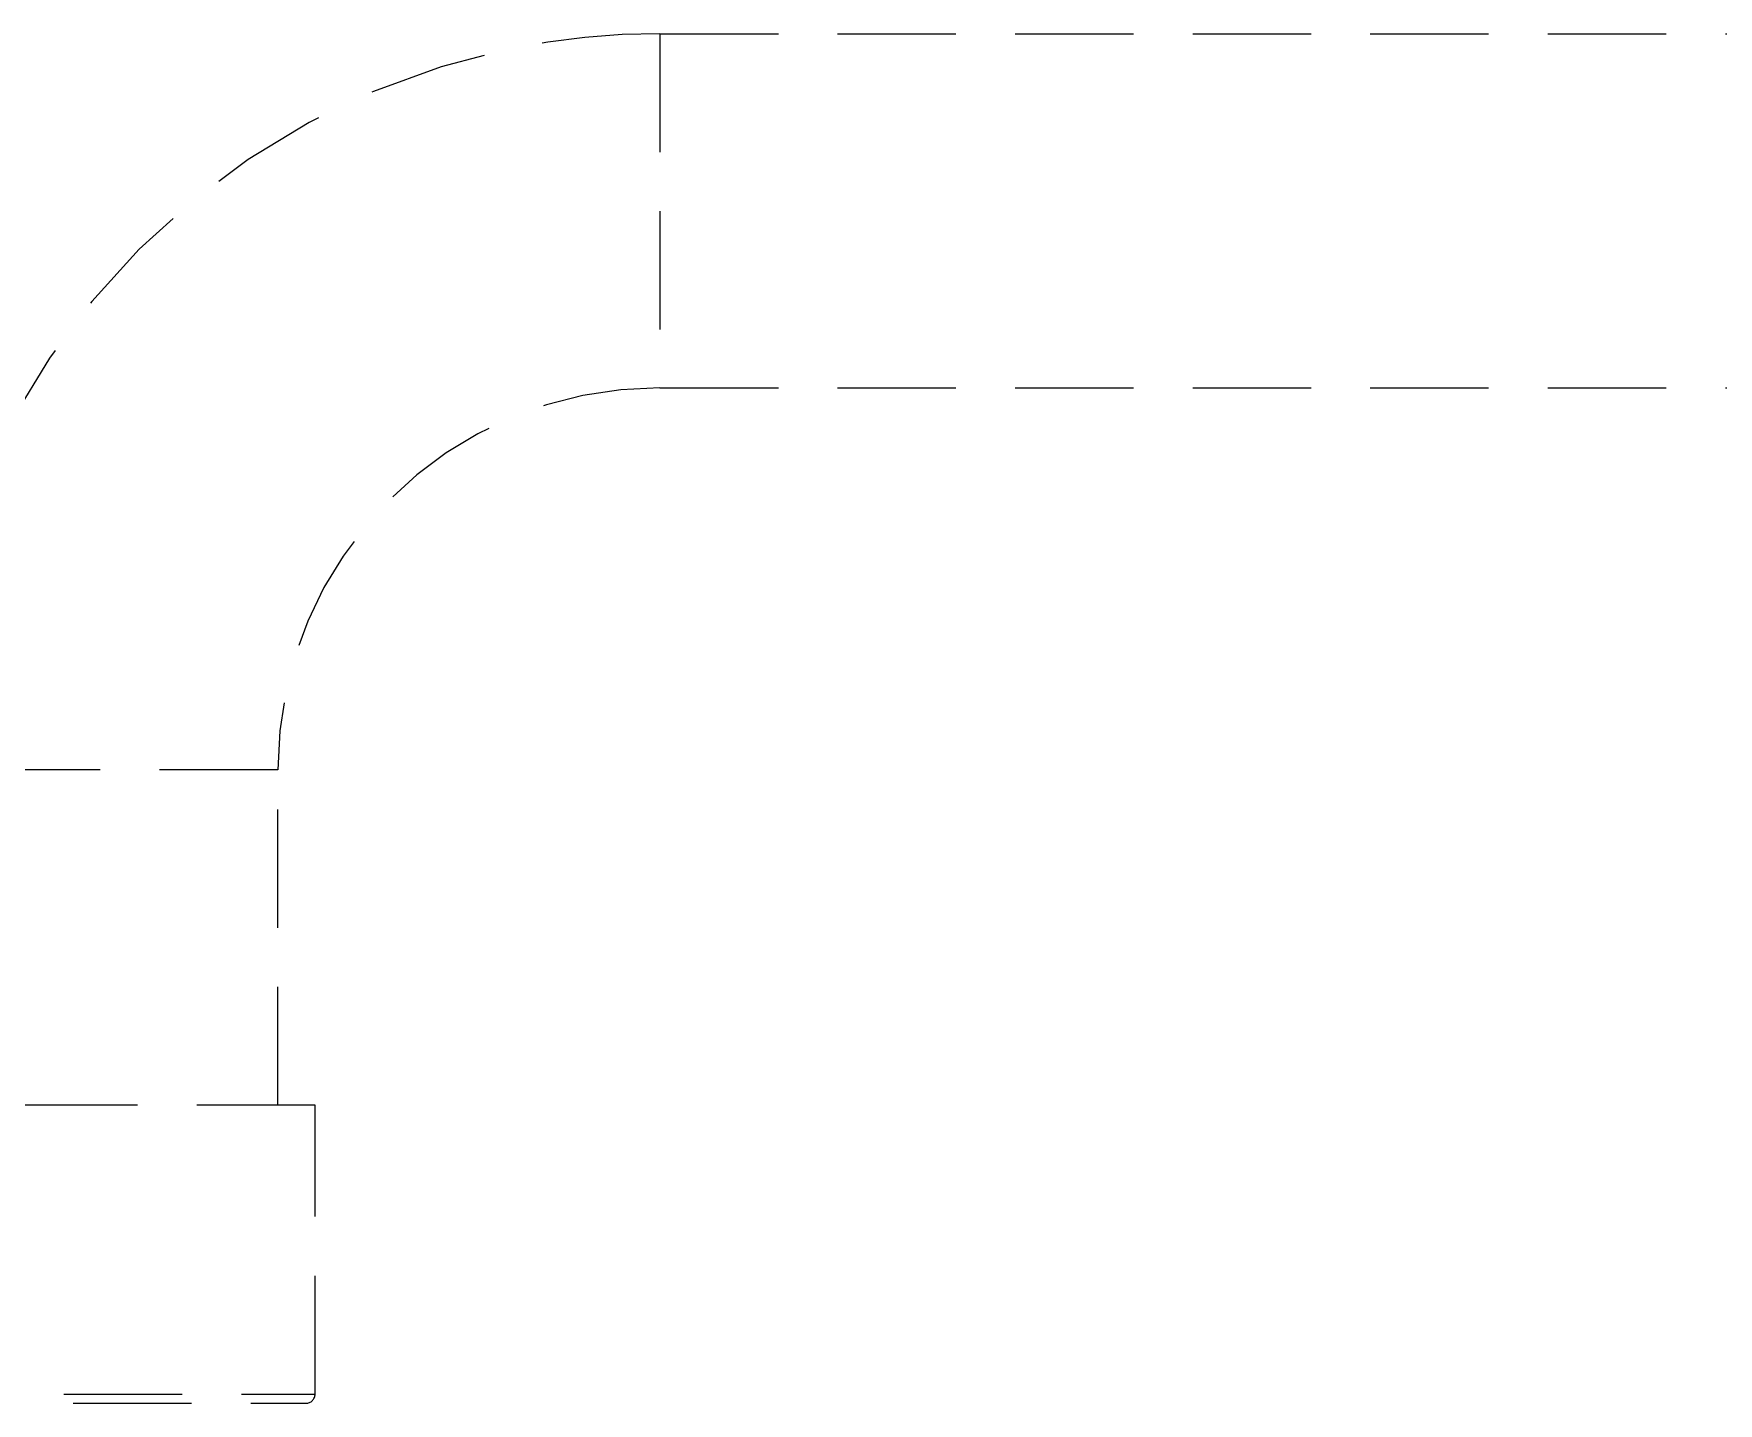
# Model space of a CAD drawing. Header units: millimetres. Extents: x 1236 to 1656, y -100 to 494.
# Drawn here: x 1492.72 to 1510.79, y 353.03 to 367.73 of the extents above; entities that cross this region are included whole.
import ezdxf

# ---------------------------------------------------------------- set-up
doc = ezdxf.new("R2010")
doc.units = ezdxf.units.MM
doc.header["$LTSCALE"] = 0.1
doc.linetypes.add('HIDDENX2', pattern=[19.05, 12.7, -6.35])
doc.layers.add('HIDDEN', color=8, linetype='HIDDENX2')

msp = doc.modelspace()

# ---------------------------------------------------------------- linework, layer by layer
at = {"layer": 'HIDDEN'}
for p, q in [((1499.4394, 367.7288), (1543.4403, 367.7288)), ((1499.4394, 367.7288), (1499.4394, 363.9288)), ((1499.4394, 363.9288), (1543.4403, 363.9288)), ((1495.3393, 359.8287), (1491.5392, 359.8287)), ((1495.3393, 356.2286), (1495.3393, 359.8287)), ((1495.7393, 356.2286), (1491.1392, 356.2286)), ((1495.7393, 353.1285), (1495.7393, 356.2286)), ((1491.1392, 353.1285), (1495.7393, 353.1285)), ((1491.2392, 353.0285), (1495.6393, 353.0285))]:
    msp.add_line(p, q, dxfattribs=at)
for centre, radius, start, end in [((1499.4394, 359.8287), 7.9002, 90, 180), ((1499.4394, 359.8287), 4.1001, 90, 180), ((1495.6393, 353.1285), 0.1, 270, 0)]:
    msp.add_arc(centre, radius, start, end, dxfattribs=at)

doc.saveas('drawing.dxf')
